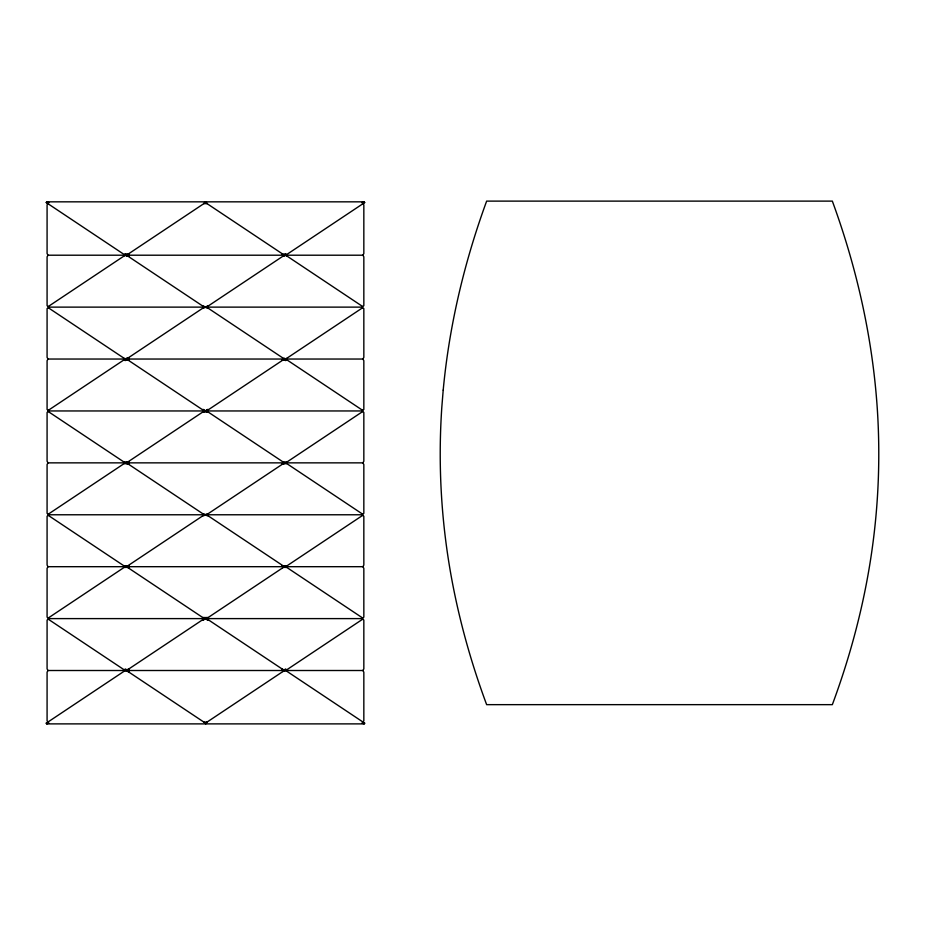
<?xml version="1.0" encoding="UTF-8"?>
<svg xmlns="http://www.w3.org/2000/svg" width="925" height="925" viewBox="0 0 925 925"><rect width="100%" height="100%" fill="white"/><g stroke="black" fill="none" stroke-linecap="round" stroke-linejoin="round"><path stroke-width="1.39" d="M205.084 201.835L204.957 202.899L127.453 254.572L124.782 254.918L46.25 202.563L46.643 201.835L205.084 201.835L203.986 203.303M203.986 307.123L203.858 308.187L202.772 308.187L202.772 306.059L203.858 306.059L203.986 307.123L48.828 307.123L48.435 307.84M206.923 307.123L207.05 306.059L208.148 306.059L208.148 308.187L207.05 308.187L206.923 307.123L362.091 307.123L362.473 307.84M203.858 412.018L203.858 409.891L202.772 409.891L202.772 412.018L208.148 412.018L208.148 409.891L207.05 409.891L207.05 412.018M202.772 515.838L202.772 513.71M203.858 515.838L203.858 513.71M207.05 513.71L207.05 515.838M208.148 513.71L208.148 515.838M207.05 617.542L207.05 619.669L208.148 619.669L208.148 617.542L202.772 617.542L202.772 619.669L203.858 619.669L203.858 617.542M205.824 723.882L205.951 722.818L283.455 671.157L286.137 670.81L364.67 723.165L364.277 723.882L205.824 723.882L206.923 722.425M124.147 255.936L124.147 254.491L129.188 254.144L128.089 254.144L128.089 256.271L129.188 256.271L126.505 255.936L126.505 254.491M126.505 359.756L126.505 358.322L129.188 357.975L128.089 357.975L128.089 360.103L129.188 360.103L124.147 359.756L124.147 358.322M126.505 463.587L126.505 462.142L124.147 462.142L124.147 463.587L129.188 463.922M126.505 565.973L126.505 567.407L124.147 567.407L124.147 565.973L129.188 565.626M124.147 671.238L124.147 669.793L129.188 669.446L128.089 669.446L128.089 671.573L129.188 671.573L126.505 671.238L126.505 669.793M284.403 255.936L284.403 254.491L286.773 254.491L286.773 255.936M286.773 358.322L286.773 359.756L284.403 359.756L284.403 358.322M284.403 463.587L284.403 462.142L286.773 462.142L286.773 463.587L281.732 463.922M284.252 566.69L284.403 565.973L286.773 565.973L286.773 567.407L284.403 567.407L284.252 566.69L362.912 566.69L363.837 565.025L363.837 516.254L362.762 515.306L286.137 566.389L283.455 566.042L207.05 515.109L203.858 515.109L127.453 566.042L124.782 566.389L48.158 515.306L47.082 516.254L47.082 565.025L48.008 566.69L47.082 568.355L47.082 617.125L48.158 618.073L124.782 566.99L127.453 567.326L203.858 618.27L207.05 618.27L283.455 567.326L286.137 566.99L362.762 618.073L363.837 617.125L363.837 568.355L362.912 566.69M284.403 671.238L284.403 669.793L286.773 669.793L286.773 671.238M128.089 463.922L128.089 461.795L129.188 461.795L126.505 462.142M128.089 565.626L128.089 567.753L129.188 567.753M282.83 256.271L282.83 254.144L281.732 254.144L284.403 254.491M284.403 359.756L281.732 360.103L282.83 360.103L282.83 357.975M282.83 463.922L282.83 461.795M282.83 567.753L282.83 565.626M282.83 671.573L282.83 669.446L281.732 669.446L284.403 669.793M48.435 411.671L48.435 410.226M48.435 515.491L48.435 514.057M48.435 619.322L48.435 617.877M362.091 307.123L362.473 306.406M362.473 411.671L362.473 410.226M362.473 515.491L362.473 514.057M362.473 619.322L362.473 617.877M48.158 203.835L47.082 204.772L47.082 253.554L48.008 255.208L47.082 256.873L47.082 305.655L48.158 306.591L124.782 255.508L127.453 255.855L203.858 306.788L207.05 306.788L283.455 255.855L286.137 255.508L362.762 306.591L363.837 305.655L363.837 256.873L362.912 255.208L363.837 253.554L363.837 204.772L362.762 203.835M48.008 359.039L47.082 360.704L47.082 409.474L48.158 410.422L124.782 359.339L127.453 359.675L203.858 410.619L207.05 410.619L283.455 359.675L286.137 359.339L362.762 410.422L363.837 409.474L363.837 360.704L362.912 359.039L363.837 357.374L363.837 308.603L362.762 307.655L286.137 358.738L283.455 358.391L207.05 307.458L203.858 307.458L127.453 358.391L124.782 358.738L48.158 307.655L47.082 308.603L47.082 357.374L48.008 359.039L126.656 359.039M48.008 462.858L47.082 464.523L47.082 513.306L48.158 514.242L124.782 463.159L127.453 463.506L203.858 514.439L207.05 514.439L283.455 463.506L286.137 463.159L362.762 514.242L363.837 513.306L363.837 464.523L362.912 462.858L363.837 461.205L363.837 412.423L362.762 411.486L286.137 462.569L283.455 462.222L207.05 411.29L203.858 411.29L127.453 462.222L124.782 462.569L48.158 411.486L47.082 412.423L47.082 461.205L48.008 462.858L126.656 462.858M362.762 721.893L363.837 720.957L363.837 672.174L362.912 670.509L363.837 668.856L363.837 620.074L362.762 619.137L286.137 670.22L283.455 669.873L207.05 618.941L203.858 618.941L127.453 669.873L124.782 670.22L48.158 619.137L47.082 620.074L47.082 668.856L48.008 670.509L47.082 672.174L47.082 720.957L48.158 721.893M125.187 360.634L127.592 359.039M283.327 255.208L285.721 253.612M364.67 202.563L286.137 254.918L283.455 254.572L205.951 202.899L205.824 201.835L364.277 201.835L364.67 202.563L362.392 203.292M207.859 409.347L205.454 410.954L203.061 409.347M46.25 723.165L124.782 670.81L127.453 671.157L204.957 722.818L205.084 723.882L46.643 723.882L46.25 723.165L48.528 722.437M203.061 620.201L205.454 618.605L207.859 620.201M283.327 670.509L285.721 668.914M361.999 202.563L364.277 201.835M46.643 723.882L48.909 723.153M203.858 203.627L207.05 203.627M48.008 255.208L126.656 255.208M128.575 255.208L282.345 255.208M284.252 255.208L362.912 255.208M128.575 359.039L282.345 359.039M284.252 359.039L362.912 359.039M48.828 410.954L362.091 410.954M128.575 462.858L282.345 462.858M284.252 462.858L362.912 462.858M48.828 514.774L362.091 514.774M48.008 566.69L126.656 566.69M128.575 566.69L282.345 566.69M48.828 618.605L362.091 618.605M48.008 670.509L126.656 670.509M128.575 670.509L282.345 670.509M284.252 670.509L362.912 670.509M203.858 722.09L207.05 722.09M281.732 565.626L284.403 565.973M46.643 201.835L48.909 202.563M46.25 202.563L48.528 203.292M362.392 722.437L364.67 723.165M361.999 723.153L364.277 723.882M125.187 253.612L127.592 255.208M283.327 359.039L285.721 360.634M125.187 668.914L127.592 670.509M205.824 201.835L206.923 203.303M48.435 306.406L48.828 307.123M443.202 390.107L441.815 407.231A685.853 685.853 0 0 0 448.741 561.706C456.511 610.477 469.461 658.369 486.642 704.653L832.338 704.653C849.52 658.369 862.47 610.477 870.24 561.706A685.853 685.853 0 0 0 877.189 407.231C872.31 336.816 856.608 267.337 832.338 201.118L486.642 201.118C464.373 261.972 449.238 325.542 443.202 390.107"/></g></svg>
